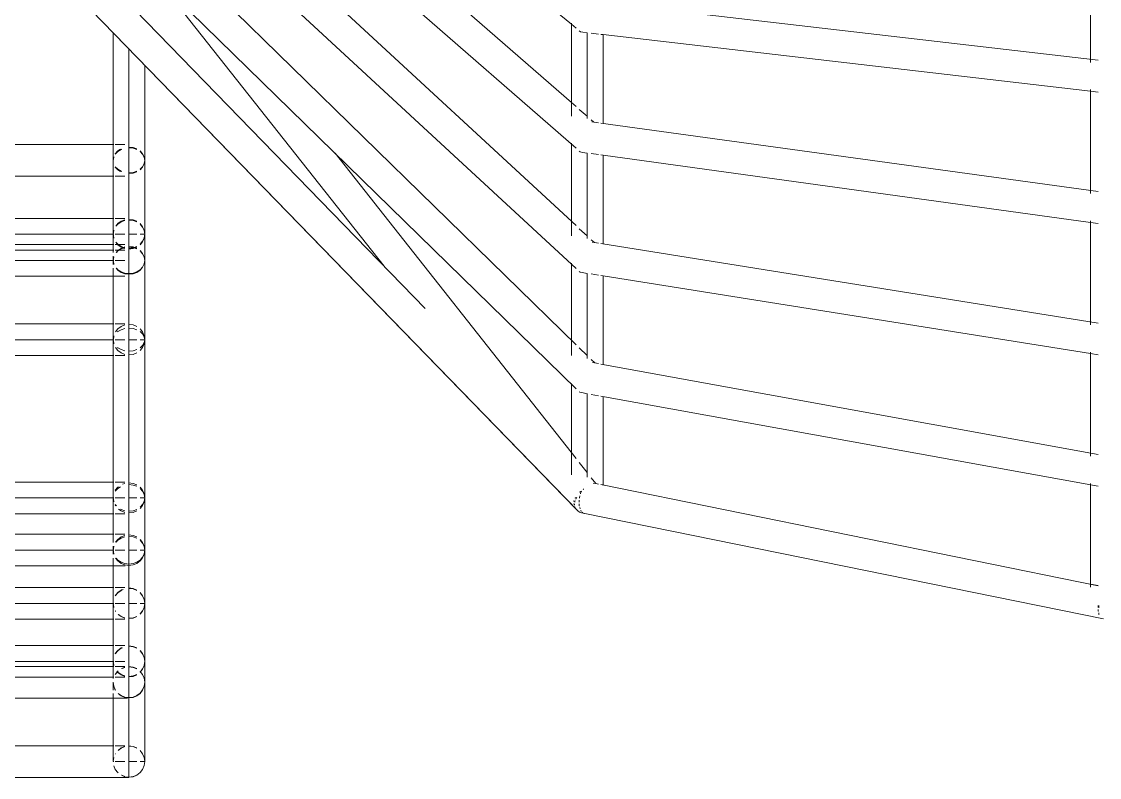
# Model space of a CAD drawing. Header units: millimetres. Extents: x 886808 to 1650903, y -1008069 to 230892.
# Drawn here: x 1015241 to 1016263, y -509997 to -509280 of the extents above; entities that cross this region are included whole.
import ezdxf
from ezdxf.xclip import XClip

# ---------------------------------------------------------------- set-up
doc = ezdxf.new("R2010")
doc.units = ezdxf.units.MM
doc.header["$XCLIPFRAME"] = 0
doc.layers.get('0').update_dxf_attribs({"lineweight": 0})
doc.layers.add('A_Dim', color=8, linetype='Continuous', lineweight=5)

# ---------------------------------------------------------------- blocks, each defined once
blk = doc.blocks.new('A$C14C457CE')
for p, q in [((8880.2, 714.2), (9285, 1045.7)), ((8875.8, 523.2), (9387.1, 995.5)), ((8880.2, 639.9), (9285, 992.6)), ((8875.8, 482.6), (9400, 966.8)), ((8875.8, 596.6), (9289.2, 956.8)), ((8875.8, 410.3), (9387, 909.2)), ((8875.8, 368.6), (9400, 880.3)), ((9018.8, 444.6), (9379.1, 815.1)), ((8874.1, 252.9), (9413.2, 807.2)), ((8876, 254.7), (9410.8, 804.7)), ((8387.8, 678), (8387.8, 776.8)), ((9057.8, 484.7), (9270.9, 754.2)), ((8380.3, 680), (8852.4, 734.7)), ((8865.2, 706), (8869.3, 706.5)), ((8865.2, 624.8), (8865.2, 706.1)), ((8869.3, 706.5), (8871.5, 707)), ((8871.5, 707), (8872.7, 708)), ((8875.8, 710.6), (8880.2, 714.2)), ((8880.2, 627), (8880.2, 715.1)), ((9315, 530.1), (9315, 706.2)), ((8387.8, 650.8), (8850.2, 704.3)), ((8850.2, 704.3), (8852.2, 704.5)), ((8850.2, 620.1), (8850.2, 704.3)), ((8854.6, 704.8), (8861.3, 705.6)), ((9300, 690.8), (9300, 415.1)), ((9300, 690.8), (9300, 490.3)), ((9285, 585.1), (9285, 675.3)), ((8380.3, 649.9), (8387.8, 650.8)), ((8387.8, 553.6), (8387.8, 652.3)), ((8875.8, 636.1), (8880.2, 639.9)), ((8865.2, 626.9), (8872.7, 633.4)), ((8380.3, 555.5), (8852.3, 620.4)), ((8854.6, 620.7), (8860.8, 621.6)), ((8858.9, 621.3), (8861.3, 623.5)), ((8871.8, 593.1), (8872.7, 593.9)), ((8880.2, 513.6), (8880.2, 601.3)), ((9287, 591.4), (9289.4, 594)), ((9287, 591.1), (9289.4, 593.6)), ((9292.5, 596.1), (9296.1, 597.3)), ((9292.5, 595.5), (9296.1, 596.6)), ((9296.1, 597.3), (9300, 597.7)), ((9296.1, 596.6), (9300, 597.1)), ((9300, 597.7), (9300, 600.1)), ((9300, 597.7), (9300, 597.1)), ((9300, 573.2), (9300, 597.1)), ((9303.9, 600.1), (9313, 600.1)), ((9306.7, 595.7), (9307.5, 595.5)), ((9307.5, 595.5), (9310.6, 593.6)), ((9308, 595.7), (9310.6, 594)), ((9310.6, 594), (9313, 591.4)), ((9310.6, 593.6), (9313, 591.1)), ((9314.5, 600.1), (10015.2, 600.1)), ((8387.8, 526.3), (8850.2, 590)), ((8850.2, 590), (8852.2, 590.2)), ((8850.2, 505.8), (8850.2, 590)), ((8854.6, 590.6), (8861.3, 591.5)), ((8865.2, 592), (8869.6, 592.6)), ((8865.2, 511.1), (8865.2, 592)), ((8869.6, 592.6), (8871.8, 593.1)), ((8875.8, 302.6), (9104.4, 591.8)), ((9285, 585.1), (9285.5, 588.2)), ((9285.5, 582), (9285, 585.1)), ((9285, 515.1), (9285, 585.1)), ((9285.5, 588.4), (9287, 591.4)), ((9285.5, 588.2), (9287, 591.1)), ((9285.5, 588.2), (9285.5, 588.4)), ((9314.5, 588.4), (9314.5, 588.2)), ((9314.5, 588.2), (9315, 585.1)), ((9287, 579.1), (9285.5, 582)), ((9285.5, 581.8), (9285.5, 582)), ((9287, 578.8), (9285.5, 581.8)), ((9289.4, 576.7), (9287, 579.1)), ((9289.4, 576.2), (9287, 578.8)), ((9296.1, 573.6), (9292.5, 574.8)), ((9296.1, 572.9), (9292.5, 574.2)), ((9300, 573.2), (9296.1, 573.6)), ((9300, 572.5), (9296.1, 572.9)), ((9300, 573.2), (9300, 572.5)), ((9307.5, 574.8), (9306.7, 574.5)), ((9310.6, 576.7), (9307.5, 574.8)), ((9310.6, 576.2), (9308, 574.5)), ((9313, 579.1), (9310.6, 576.7)), ((9313, 578.8), (9310.6, 576.2)), ((9300, 570.1), (9300, 572.5)), ((9303.9, 570.1), (9313, 570.1)), ((9314.5, 570.1), (10025.8, 570.1)), ((8380.3, 525.3), (8387.8, 526.3)), ((8387.8, 429.2), (8387.8, 527.7)), ((9285.5, 518.8), (9287, 522.2)), ((9285.5, 518.6), (9287, 521.8)), ((9287, 522.2), (9289.4, 525.1)), ((9287, 521.8), (9289.4, 524.6)), ((9292.5, 527.4), (9296.1, 528.8)), ((9292.5, 526.7), (9296.1, 528.1)), ((9296.1, 528.8), (9300, 529.3)), ((9296.1, 528.1), (9300, 528.5)), ((9300, 530.1), (9300, 529.3)), ((9300, 529.3), (9300, 528.5)), ((9300, 515.1), (9300, 528.5)), ((9303.9, 530.1), (9313, 530.1)), ((9303.9, 528.8), (9307.5, 527.4)), ((9303.9, 528.1), (9307.5, 526.7)), ((9307.5, 527.4), (9310.6, 525.1)), ((9307.5, 526.7), (9310.6, 524.6)), ((9310.6, 525.1), (9312.6, 522.6)), ((9310.6, 524.6), (9312.3, 522.6)), ((9314.5, 530.1), (9760.5, 530.1)), ((9315, 530.1), (9315, 515.1)), ((8865.2, 513.4), (8872.7, 520.3)), ((9285, 515.1), (9285.5, 518.6)), ((9285.5, 511.6), (9285, 515.1)), ((9285, 515.1), (9285, 490.3)), ((9285, 515.1), (9289.4, 515.1)), ((9285.5, 518.6), (9285.5, 518.8)), ((9287, 508.4), (9285.5, 511.6)), ((9285.5, 511.4), (9285.5, 511.6)), ((9287, 508), (9285.5, 511.4)), ((9300, 515.1), (9292.5, 515.1)), ((9300, 503.5), (9300, 515.1)), ((9303.9, 515.1), (9313, 515.1)), ((9314.5, 518.8), (9314.5, 518.6)), ((9314.5, 518.6), (9315, 515.1)), ((9315, 515.1), (9314.5, 515.1)), ((9315, 515.1), (9314.5, 511.6)), ((9314.5, 515.1), (9763.6, 515.1)), ((9314.5, 511.6), (9314.5, 511.4)), ((9315, 515.1), (9315, 505.3)), ((8380.3, 430.9), (8852.3, 506.2)), ((8854.6, 506.5), (8860.5, 507.5)), ((8858.4, 507.2), (8861.3, 509.8)), ((9289.4, 505.6), (9287, 508.4)), ((9289.4, 505.1), (9287, 508)), ((9296.1, 502.2), (9292.5, 503.5)), ((9292.5, 501.7), (9296.1, 503.1)), ((9296.1, 501.4), (9292.5, 502.8)), ((9292.5, 501.3), (9296.1, 502.5)), ((9296.1, 503.1), (9300, 503.5)), ((9296.1, 502.5), (9300, 502.9)), ((9300, 501.7), (9296.1, 502.2)), ((9300, 501), (9296.1, 501.4)), ((9300, 503.5), (9300, 502.9)), ((9300, 502.9), (9300, 501.7)), ((9300, 501.7), (9300, 501)), ((9313, 505.3), (9303.9, 505.3)), ((9307.5, 503.5), (9303.9, 502.2)), ((9303.9, 503.1), (9307.5, 501.7)), ((9307.5, 502.8), (9303.9, 501.4)), ((9303.9, 502.5), (9304.4, 502.3)), ((9304.4, 502.3), (9305.3, 502)), ((9305.3, 502), (9307.5, 501.3)), ((9310.6, 505.6), (9307.5, 503.5)), ((9310.6, 505.1), (9307.5, 502.8)), ((9307.5, 501.7), (9310.6, 499.6)), ((9307.5, 501.3), (9310.6, 499.3)), ((9312.3, 507.6), (9310.6, 505.6)), ((9312.6, 507.6), (9310.6, 505.1)), ((9765.7, 505.3), (9314.5, 505.3)), ((9315, 497.8), (9315, 505.3)), ((9285, 490.3), (9285.5, 493.6)), ((9285.5, 493.7), (9287, 496.9)), ((9285.5, 493.6), (9287, 496.6)), ((9285.5, 493.6), (9285.5, 493.7)), ((9287, 496.9), (9289.4, 499.6)), ((9287, 496.6), (9289.4, 499.3)), ((9300, 477.7), (9300, 501)), ((9303.9, 500.1), (9313, 500.1)), ((9310.6, 499.6), (9312.2, 497.8)), ((9310.6, 499.3), (9311.9, 497.8)), ((9314.5, 500.1), (9766.8, 500.1)), ((9314.5, 493.7), (9314.5, 493.6)), ((9314.5, 493.6), (9315, 490.3)), ((9315, 494.2), (9315, 490.3)), ((8880.2, 400.2), (8880.2, 487.5)), ((9285.5, 487.1), (9285, 490.3)), ((9285, 490.3), (9285, 415.1)), ((9287, 484), (9285.5, 487.1)), ((9285.5, 486.9), (9285.5, 487.1)), ((9287, 483.7), (9285.5, 486.9)), ((9289.4, 481.4), (9287, 484)), ((9289.4, 481), (9287, 483.7)), ((9292.5, 479.4), (9289.4, 481.4)), ((9292.5, 478.9), (9289.4, 481)), ((9300, 490.3), (9300, 215.6)), ((9313, 490.3), (9303.9, 490.3)), ((9310.6, 481.4), (9307.5, 479.4)), ((9310.6, 481), (9307.5, 478.9)), ((9312.2, 482.8), (9310.6, 481)), ((9311.9, 482.8), (9310.6, 481.4)), ((9314.5, 487.1), (9314.2, 486.4)), ((9314.5, 486.9), (9314.3, 486.4)), ((9315, 490.3), (9314.5, 487.1)), ((10133.9, 490.3), (9314.5, 490.3)), ((9314.5, 487.1), (9314.5, 486.9)), ((9315, 490.3), (9315, 486.4)), ((9315, 415.1), (9315, 482.8)), ((8387.8, 401.9), (8850.2, 475.6)), ((8850.2, 475.6), (8852.2, 475.9)), ((8850.2, 391.6), (8850.2, 475.6)), ((8854.6, 476.3), (8861.3, 477.4)), ((8865.2, 478), (8869.9, 478.7)), ((8865.2, 397.4), (8865.2, 478)), ((8869.9, 478.7), (8872, 479.2)), ((8872, 479.2), (8872.7, 479.8)), ((9296.1, 478.1), (9292.5, 479.4)), ((9296.1, 477.6), (9292.5, 478.9)), ((9300, 477.7), (9296.1, 478.1)), ((9300, 477.2), (9296.1, 477.6)), ((9303.9, 478.1), (9300, 477.7)), ((9300, 477.2), (9300, 477.7)), ((9300, 477.2), (9300, 477.7)), ((9300, 477.2), (9300, 477.7)), ((9300, 477.2), (9300, 477.7)), ((9303.9, 477.6), (9300, 477.2)), ((9300, 475.3), (9300, 477.2)), ((9307.5, 479.4), (9303.9, 478.1)), ((9307.5, 478.9), (9303.9, 477.6)), ((9802.6, 475.3), (9303.9, 475.3)), ((9296.1, 429.2), (9300, 429.7)), ((9300, 430.1), (9300, 429.7)), ((9300, 426), (9300, 429.7)), ((9303.9, 430.1), (9313, 430.1)), ((9314.5, 430.1), (9781.5, 430.1)), ((9285.5, 418.9), (9287, 422.4)), ((9285.5, 417.9), (9287, 420.5)), ((9287, 422.4), (9289.4, 425.4)), ((9287, 420.5), (9289.4, 422.8)), ((9292.5, 427.7), (9296.1, 429.2)), ((9292.5, 424.5), (9296.1, 425.6)), ((9296.1, 425.6), (9300, 426)), ((9300, 415.1), (9300, 426)), ((9303.9, 429.2), (9307.5, 427.7)), ((9303.9, 425.6), (9307.5, 424.5)), ((9307.5, 427.7), (9310.6, 425.4)), ((9307.5, 424.5), (9310.6, 422.8)), ((9310.6, 425.4), (9312.8, 422.6)), ((9310.6, 422.8), (9310.8, 422.6)), ((9285, 415.1), (9285.5, 418.9)), ((9285, 415.1), (9285.5, 417.9)), ((9285.5, 412.3), (9285, 415.1)), ((9285.5, 411.3), (9285, 415.1)), ((9285, 265.1), (9285, 415.1)), ((9285, 415.1), (9289.4, 415.1)), ((9287, 409.7), (9285.5, 412.3)), ((9287, 407.8), (9285.5, 411.3)), ((9289.4, 407.4), (9287, 409.7)), ((9300, 415.1), (9292.5, 415.1)), ((9300, 404.2), (9300, 415.1)), ((9300, 415.1), (9300, 165.1)), ((9303.9, 415.1), (9313, 415.1)), ((9303.9, 415.1), (9313, 415.1)), ((9314.5, 418.9), (9315, 415.1)), ((9314.5, 417.9), (9315, 415.1)), ((9315, 415.1), (9314.5, 412.3)), ((9315, 415.1), (9314.5, 411.3)), ((9315, 415.1), (9314.5, 415.1)), ((9314.5, 415.1), (9784.7, 415.1)), ((9315, 415.1), (9315, 230.6)), ((8380.3, 400.7), (8387.8, 401.9)), ((8387.8, 304.8), (8387.8, 403.2)), ((8865.2, 400), (8872.7, 407.3)), ((9289.4, 404.8), (9287, 407.8)), ((9296.1, 404.6), (9292.5, 405.7)), ((9296.1, 401.1), (9292.5, 402.5)), ((9300, 404.2), (9296.1, 404.6)), ((9300, 400.6), (9296.1, 401.1)), ((9300, 400.6), (9300, 404.2)), ((9300, 400.6), (9300, 400.1)), ((9307.5, 405.7), (9303.9, 404.6)), ((9307.5, 402.5), (9303.9, 401.1)), ((9303.9, 400.1), (9313, 400.1)), ((9310.6, 407.4), (9307.5, 405.7)), ((9310.6, 404.8), (9307.5, 402.5)), ((9310.8, 407.6), (9310.6, 407.4)), ((9312.8, 407.6), (9310.6, 404.8)), ((9314.5, 400.1), (9792.8, 400.1)), ((8380.3, 306.4), (8852.3, 391.9)), ((8854.6, 392.4), (8860.2, 393.4)), ((8858, 393), (8861.3, 396.2)), ((8880.2, 287), (8880.2, 373.7)), ((8380.3, 276.1), (8852.2, 361.6)), ((8850.2, 277.3), (8850.2, 361.3)), ((8854.6, 362), (8861.3, 363.2)), ((8865.2, 363.9), (8870.2, 364.9)), ((8865.2, 284.6), (8865.2, 364.1)), ((8870.2, 364.9), (8872.3, 365.3)), ((8872.3, 365.3), (8872.7, 365.7)), ((8865.2, 289.2), (8872.7, 298.6)), ((8380.3, 181.8), (8852.2, 277.7)), ((8387.8, 180.4), (8387.8, 278.6)), ((8850.2, 277.3), (8852.2, 277.7)), ((8854.6, 278.2), (8856.9, 278.6)), ((8854.6, 278.2), (8856.9, 278.6)), ((8856.9, 278.6), (8861.3, 284.2)), ((8856.9, 278.7), (8859.6, 279.2)), ((8859.6, 279.2), (8859.7, 279.2)), ((9292.5, 277.5), (9296.1, 278.9)), ((9292.5, 276.1), (9296.1, 277.3)), ((9296.1, 278.9), (9300, 279.4)), ((9296.1, 277.3), (9300, 277.7)), ((9300, 280.1), (9300, 279.4)), ((9300, 279.4), (9300, 277.7)), ((9300, 265.1), (9300, 277.7)), ((9303.9, 280.1), (9313, 280.1)), ((9303.9, 278.9), (9306, 278.1)), ((9314.5, 280.1), (10128.8, 280.1)), ((8868.4, 273.5), (8868.8, 273.3)), ((8868.8, 273.3), (8869.1, 273)), ((8870.3, 271.5), (8870.8, 271.1)), ((8870.8, 271.1), (8871.7, 270.1)), ((8871.1, 270.6), (8871.7, 268.9)), ((8871.5, 271.1), (8871.9, 270.9)), ((8871.7, 268.9), (8871.7, 268.8)), ((8871.9, 270.9), (8872.4, 270.4)), ((8872.1, 266.9), (8872.5, 265.1)), ((9285, 265.1), (9285.5, 268.8)), ((9285, 265.1), (9285.5, 268.4)), ((9285.5, 268.8), (9287, 272.3)), ((9285.5, 268.4), (9287, 271.4)), ((9287, 272.3), (9289.4, 275.2)), ((9287, 271.4), (9289.4, 274)), ((9308, 275.7), (9310.6, 274)), ((9310, 275.7), (9310.6, 275.2)), ((9310.6, 275.2), (9313, 272.3)), ((9310.6, 274), (9313, 271.4)), ((8872.3, 256.1), (8872, 254.7)), ((8872.5, 265.1), (8872.5, 265)), ((8872.7, 257.7), (8872.6, 257.6)), ((8872.7, 263.1), (8872.9, 261.3)), ((8872.8, 259.4), (8872.7, 257.7)), ((8872.9, 261.3), (8872.8, 261.2)), ((8875.1, 265.6), (8875.4, 265.1)), ((8875.1, 265.1), (8875.4, 265.1)), ((8875.4, 265.1), (8875.9, 264)), ((8875.7, 265.1), (8876, 265.1)), ((8876.4, 265.3), (8876.5, 265.1)), ((8876.5, 265.1), (8876.7, 264.7)), ((8876.6, 262.5), (8876.8, 262)), ((8877.1, 256.6), (8876.7, 256)), ((8876.8, 262), (8877, 261)), ((8877.1, 257), (8877.1, 256.6)), ((8877.3, 259.6), (8877.4, 259.1)), ((8877.4, 259.1), (8877.3, 258.3)), ((8877.6, 256.9), (8877.5, 256.7)), ((8877.7, 257.1), (8877.6, 256.9)), ((8877.7, 262.2), (8877.8, 262.1)), ((8877.8, 262.1), (8877.8, 261.9)), ((8877.8, 261.8), (8877.8, 261.9)), ((8877.8, 261.8), (8877.8, 261.8)), ((8878.1, 259.4), (8878.1, 259.3)), ((8878.1, 259.3), (8878.1, 259.1)), ((8878.1, 259.1), (8878.1, 259.1)), ((8878.1, 259.1), (8878.1, 259.1)), ((9285.5, 261.4), (9285, 265.1)), ((9285.5, 261.8), (9285, 265.1)), ((9285, 265.1), (9285, 215.6)), ((9285, 265.1), (9289.4, 265.1)), ((9287, 258.8), (9285.5, 261.8)), ((9287, 257.9), (9285.5, 261.4)), ((9289.4, 256.2), (9287, 258.8)), ((9289.4, 255), (9287, 257.9)), ((9300, 265.1), (9292.5, 265.1)), ((9313, 265.1), (9303.9, 265.1)), ((9303.9, 265.1), (9313, 265.1)), ((9313, 258.8), (9311.9, 257.6)), ((9313, 257.9), (9312.7, 257.6)), ((9315, 265.1), (9314.5, 261.4)), ((9315, 265.1), (9314.5, 261.8)), ((9314.5, 265.1), (9315, 265.1)), ((9314.5, 265.1), (10134.1, 265.1)), ((8375.4, 150.4), (8867.5, 250.3)), ((8868.8, 250.7), (8867.5, 250.3)), ((8867.8, 250.4), (8870.5, 251)), ((8869.3, 250.8), (8869.2, 250.8)), ((8870, 251.5), (8869.3, 250.8)), ((8870.5, 251), (8872.6, 251.5)), ((8871.4, 253.4), (8870.8, 252.3)), ((8870.8, 252.3), (8870.8, 252.3)), ((8872, 254.7), (8871.9, 254.6)), ((8872.6, 251.5), (8874.1, 252.9)), ((8876, 254.7), (8875.8, 254.6)), ((8876.1, 255), (8876, 254.7)), ((9296.1, 252.9), (9292.5, 254.2)), ((9296.1, 251.3), (9292.5, 252.7)), ((9300, 252.5), (9296.1, 252.9)), ((9300, 250.8), (9296.1, 251.3)), ((9300, 252.5), (9300, 250.8)), ((9300, 250.1), (9300, 250.8)), ((9307.5, 254.2), (9303.9, 252.9)), ((9307.5, 252.7), (9303.9, 251.3)), ((9303.9, 250.1), (9313, 250.1)), ((9310, 254.5), (9307.5, 252.7)), ((9308, 254.5), (9307.5, 254.2)), ((9314.5, 250.1), (10142.1, 250.1)), ((9287, 222.8), (9289.4, 225.8)), ((9292.5, 228.1), (9296.1, 229.6)), ((9292.5, 227), (9296.1, 228.3)), ((9296.1, 229.6), (9300, 230.1)), ((9296.1, 228.3), (9300, 228.7)), ((9300, 230.6), (9300, 230.1)), ((9300, 230.1), (9300, 228.7)), ((9300, 215.6), (9300, 228.7)), ((9303.9, 230.6), (9313, 230.6)), ((9303.9, 229.6), (9307.5, 228.1)), ((9303.9, 228.3), (9307.5, 227)), ((9307.5, 228.1), (9310.6, 225.8)), ((9307.5, 227), (9310.6, 224.9)), ((9310.6, 225.8), (9312.8, 223.1)), ((9314.5, 230.6), (10227.8, 230.6)), ((9315, 230.6), (9315, 222.7)), ((9285, 215.6), (9285.5, 219.3)), ((9285, 215.6), (9285.5, 219)), ((9285.5, 212.1), (9285, 215.6)), ((9285.5, 215.6), (9285, 215.6)), ((9285, 215.6), (9285.5, 215.5)), ((9285.5, 211.8), (9285, 215.6)), ((9285, 215.6), (9285, 165.1)), ((9285.5, 219.3), (9287, 222.8)), ((9285.5, 219), (9287, 222.1)), ((9287, 215.6), (9285.5, 215.6)), ((9285.5, 215.5), (9287, 215.5)), ((9287, 222.1), (9289.4, 224.9)), ((9289.4, 215.6), (9287, 215.6)), ((9287, 215.5), (9289.4, 215.5)), ((9300, 215.6), (9292.5, 215.6)), ((9292.5, 215.5), (9300, 215.5)), ((9300, 215.6), (9300, 215.5)), ((9300, 215.6), (9300, 90.3)), ((9300, 202.4), (9300, 215.5)), ((9307.5, 215.6), (9303.9, 215.6)), ((9303.9, 215.6), (9313, 215.6)), ((9303.9, 215.5), (9307.5, 215.5)), ((9310.6, 215.6), (9307.5, 215.6)), ((9307.5, 215.5), (9310.6, 215.5)), ((9310.6, 224.9), (9312.2, 223.1)), ((9313, 215.6), (9310.6, 215.6)), ((9310.6, 215.5), (9313, 215.5)), ((9314.5, 219.3), (9315, 215.6)), ((9314.5, 219), (9315, 215.6)), ((9315, 215.6), (9314.5, 212.1)), ((9315, 215.6), (9314.5, 215.6)), ((9314.5, 215.5), (9315, 215.6)), ((9315, 215.6), (9314.5, 211.8)), ((9314.5, 215.6), (10233.8, 215.6)), ((9315, 219.4), (9315, 215.6)), ((9315, 215.6), (9315, 211.7)), ((9287, 209), (9285.5, 212.1)), ((9287, 208.3), (9285.5, 211.8)), ((9289.4, 206.2), (9287, 209)), ((9289.4, 205.3), (9287, 208.3)), ((9292.5, 204.1), (9289.4, 206.2)), ((9292.5, 203), (9289.4, 205.3)), ((9310.6, 206.2), (9307.5, 204.1)), ((9310.6, 205.3), (9307.5, 203)), ((9312.2, 208.1), (9310.6, 206.2)), ((9312.8, 208.1), (9310.6, 205.3)), ((9314.5, 212.1), (9314.3, 211.7)), ((9314.5, 211.8), (9314.4, 211.7)), ((9315, 208.1), (9315, 201.1)), ((9296.1, 202.8), (9292.5, 204.1)), ((9296.1, 201.5), (9292.5, 203)), ((9300, 202.4), (9296.1, 202.8)), ((9300, 201), (9296.1, 201.5)), ((9303.9, 202.8), (9300, 202.4)), ((9300, 202.4), (9300, 201)), ((9300, 201.1), (9300, 202.4)), ((9300, 201.1), (9300, 202.4)), ((9300, 201.1), (9300, 202.4)), ((9300, 201.1), (9300, 202.4)), ((9300.2, 201), (9300, 201)), ((9300, 201), (9300, 200.6)), ((9303.9, 201.5), (9300.4, 201.1)), ((9303.5, 200.6), (10239.6, 200.6)), ((9307.5, 204.1), (9303.9, 202.8)), ((9307.5, 203), (9303.9, 201.5)), ((9315, 200.6), (9315, 165.1)), ((8380.3, 181.9), (8387.8, 183.4)), ((9287, 172.4), (9289.4, 175.4)), ((9287, 172.2), (9289.4, 175.1)), ((9292.5, 177.7), (9296.1, 179.2)), ((9292.5, 177.4), (9296.1, 178.8)), ((9296.1, 179.2), (9300, 179.7)), ((9296.1, 178.8), (9300, 179.3)), ((9300, 180.1), (9300, 179.7)), ((9300, 179.7), (9300, 179.3)), ((9300, 165.1), (9300, 179.3)), ((9303.9, 180.1), (9313, 180.1)), ((9305.6, 178.1), (9307.5, 177.4)), ((9306.5, 178.1), (9307.5, 177.7)), ((9307.5, 177.7), (9310.6, 175.4)), ((9307.5, 177.4), (9310.6, 175.1)), ((9310.6, 175.4), (9313, 172.4)), ((9310.6, 175.1), (9313, 172.2)), ((9314.5, 180.1), (9968.8, 180.1)), ((9285, 165.1), (9285.5, 168.8)), ((9285.5, 161.4), (9285, 165.1)), ((9285, 110.1), (9285, 165.1)), ((9285, 165.1), (9289.4, 165.1)), ((9285.5, 168.9), (9287, 172.4)), ((9285.5, 168.9), (9287, 172.2)), ((9285.5, 168.8), (9285.5, 168.9)), ((9300, 165.1), (9292.5, 165.1)), ((9300, 151), (9300, 165.1)), ((9313, 165.1), (9303.9, 165.1)), ((9303.9, 165.1), (9313, 165.1)), ((9315, 165.1), (9314.5, 161.4)), ((9314.5, 165.1), (9315, 165.1)), ((9314.5, 165.1), (9980.8, 165.1)), ((9315, 150.1), (9315, 165.1)), ((8379.6, 161.2), (8379.5, 161.1)), ((8379.6, 154.7), (8379.5, 154.6)), ((8379.8, 163.1), (8379.6, 161.2)), ((8379.9, 156.1), (8379.6, 154.7)), ((8380.3, 157.7), (8380.2, 157.6)), ((8380.3, 163.1), (8380.4, 161.3)), ((8380.4, 159.4), (8380.3, 157.7)), ((8380.4, 161.3), (8380.4, 161.2)), ((9285.5, 161.3), (9285.5, 161.4)), ((9287, 157.8), (9285.5, 161.3)), ((9287, 158), (9285.5, 161.3)), ((9289.4, 155.1), (9287, 158)), ((9289.4, 154.8), (9287, 157.8)), ((9310.2, 154.5), (9307.5, 152.5)), ((9309.8, 154.5), (9307.5, 152.8)), ((9313, 158), (9312.6, 157.6)), ((9313, 157.8), (9312.8, 157.6)), ((9314.5, 161.4), (9314.5, 161.3)), ((9296.1, 151.4), (9292.5, 152.8)), ((9296.1, 151.1), (9292.5, 152.5)), ((9300, 151), (9296.1, 151.4)), ((9300, 150.6), (9296.1, 151.1)), ((9300, 151), (9300, 150.6)), ((9300, 150.6), (9300, 150.1)), ((9307.5, 152.8), (9303.9, 151.4)), ((9307.5, 152.5), (9303.9, 151.1)), ((9303.9, 150.1), (9313, 150.1)), ((9314.5, 150.1), (9997.5, 150.1)), ((9315, 125.1), (9315, 150.1)), ((9292.5, 122.9), (9296.1, 124.3)), ((9292.5, 122.5), (9296.1, 123.9)), ((9296.1, 124.3), (9300, 124.8)), ((9296.1, 123.9), (9300, 124.4)), ((9300, 125.1), (9300, 124.8)), ((9300, 124.8), (9300, 124.4)), ((9300, 105.2), (9300, 124.4)), ((9303.9, 125.1), (9313, 125.1)), ((9306, 123.1), (9307.5, 122.5)), ((9306.9, 123.1), (9307.5, 122.9)), ((9307.5, 122.9), (9310.6, 120.5)), ((9314.5, 125.1), (10228.3, 125.1)), ((9315, 125.1), (9315, 110.1)), ((9285, 110.1), (9285.5, 113.8)), ((9285.5, 113.9), (9287, 117.5)), ((9285.5, 113.9), (9287, 117.3)), ((9285.5, 113.8), (9285.5, 113.9)), ((9287, 117.5), (9289.4, 120.5)), ((9287, 117.3), (9289.4, 120.2)), ((9307.5, 122.5), (9310.6, 120.2)), ((9310.6, 120.5), (9313, 117.5)), ((9310.6, 120.2), (9313, 117.3)), ((9285.5, 106.4), (9285, 110.1)), ((9285, 90.3), (9285, 110.1)), ((9285.5, 106.3), (9285.5, 106.4)), ((9287, 102.7), (9285.5, 106.3)), ((9287, 102.9), (9285.5, 106.3)), ((9289.4, 100), (9287, 102.9)), ((9289, 100.3), (9287, 102.7)), ((9292.5, 103.2), (9296.1, 104.7)), ((9292.5, 102.9), (9296.1, 104.4)), ((9296.1, 104.7), (9300, 105.2)), ((9296.1, 104.4), (9300, 104.9)), ((9300, 105.2), (9300, 104.9)), ((9300, 95.8), (9300, 104.9)), ((9303.9, 110.1), (9313, 110.1)), ((9313, 105.3), (9303.9, 105.3)), ((9303.9, 104.7), (9307.1, 103.3)), ((9303.9, 104.4), (9306.5, 103.3)), ((9315, 110.1), (9314.5, 106.4)), ((9314.5, 110.1), (10234, 110.1)), ((9314.5, 106.4), (9314.5, 106.3)), ((10277.8, 105.3), (9314.5, 105.3)), ((9315, 105.3), (9315, 110.1)), ((9315, 105.3), (9315, 95.1)), ((9285, 90.3), (9285.5, 94.1)), ((9285.5, 94.2), (9287, 97.7)), ((9285.5, 94.2), (9287, 97.6)), ((9285.5, 94.1), (9285.5, 94.2)), ((9287, 97.6), (9289.4, 100.6)), ((9287, 97.7), (9289, 100.3)), ((9289, 100.3), (9289.1, 100.4)), ((9289, 100.2), (9289, 100.3)), ((9289.4, 99.7), (9289, 100.2)), ((9289.1, 100.4), (9289.4, 100.8)), ((9296.1, 96.3), (9292.5, 97.7)), ((9296.1, 95.9), (9292.5, 97.3)), ((9300, 95.8), (9296.1, 96.3)), ((9300, 95.4), (9296.1, 95.9)), ((9300, 95.8), (9300, 95.4)), ((9300, 95.4), (9300, 75.8)), ((9307.5, 97.7), (9303.9, 96.3)), ((9307.5, 97.3), (9303.9, 95.9)), ((9303.9, 95.1), (9313, 95.1)), ((9310.6, 100), (9307.5, 97.7)), ((9310.6, 99.7), (9307.5, 97.3)), ((9310.2, 100.9), (9310.6, 100.6)), ((9310.4, 100.9), (9310.6, 100.8)), ((9311.6, 100.9), (9310.6, 99.7)), ((9310.6, 100.8), (9313, 97.7)), ((9310.6, 100.6), (9310.9, 100.3)), ((9310.9, 100.3), (9310.6, 100)), ((9311.4, 100.9), (9310.9, 100.3)), ((9310.9, 100.3), (9313, 97.6)), ((9314.5, 95.1), (10241.9, 95.1)), ((9315, 95.1), (9315, 94)), ((9285, 90.3), (9285, 15.1)), ((9285.5, 86.6), (9285, 90.3)), ((9285.5, 86.5), (9285.5, 86.6)), ((9287, 82.9), (9285.5, 86.5)), ((9287, 83.1), (9285.5, 86.5)), ((9289.4, 80), (9287, 83.1)), ((9289.4, 79.8), (9287, 82.9)), ((9300, 90.3), (9300, 15.1)), ((9313, 83.1), (9312.8, 82.8)), ((9313, 82.9), (9312.9, 82.8)), ((9314.5, 86.5), (9313, 82.9)), ((9314.5, 86.5), (9313, 83.1)), ((9315, 90.3), (9314.5, 86.6)), ((9314.5, 86.6), (9314.5, 86.5)), ((9315, 90.3), (9315, 82.8)), ((9292.5, 77.7), (9289.4, 80)), ((9292.5, 77.5), (9289.4, 79.8)), ((9296.1, 76.3), (9292.5, 77.7)), ((9296.1, 76), (9292.5, 77.5)), ((9300, 75.8), (9296.1, 76.3)), ((9300, 75.5), (9296.1, 76)), ((9303.9, 76.3), (9300, 75.8)), ((9303.9, 76), (9300, 75.5)), ((9300, 75.5), (9300, 75.8)), ((9300, 75.5), (9300, 75.8)), ((9300, 75.5), (9300, 75.8)), ((9300, 75.5), (9300, 75.3)), ((10298.4, 75.3), (9301.3, 75.3)), ((9307.5, 77.7), (9303.9, 76.3)), ((9307.5, 77.5), (9303.9, 76)), ((9310.4, 79.7), (9307.5, 77.5)), ((9310.2, 79.7), (9307.5, 77.7)), ((9315, 79.7), (9315, 15.1)), ((9285.5, 18.9), (9287, 22.5)), ((9287, 22.5), (9289.4, 25.5)), ((9287, 22.5), (9287, 22.5)), ((9289.4, 25.5), (9289.4, 25.6)), ((9292.5, 28), (9296.1, 29.4)), ((9292.5, 27.9), (9296.1, 29.3)), ((9296.1, 29.4), (9300, 29.9)), ((9296.1, 29.3), (9300, 29.8)), ((9300, 30.1), (9300, 29.9)), ((9300, 29.9), (9300, 29.8)), ((9300, 0.4), (9300, 29.8)), ((9303.9, 30.1), (9313, 30.1)), ((9303.9, 29.4), (9307.5, 28)), ((9303.9, 29.3), (9307.5, 27.9)), ((9307.5, 28), (9310.4, 25.7)), ((9307.5, 27.9), (9310.4, 25.7)), ((9312.9, 22.6), (9313, 22.5)), ((9312.9, 22.6), (9312.9, 22.6)), ((9313, 22.5), (9313, 22.5)), ((9314.5, 30.1), (10278.1, 30.1)), ((9285, 15.1), (9285.5, 18.9)), ((9285.5, 11.3), (9285, 15.1)), ((9285, 15.1), (9289.4, 15.1)), ((9287, 7.7), (9285.5, 11.3)), ((9300, 15.1), (9292.5, 15.1)), ((9303.9, 15.1), (9313, 15.1)), ((9314.5, 11.2), (9313, 7.7)), ((9314.5, 18.9), (9315, 15.1)), ((9315, 15.1), (9314.5, 15.1)), ((9289.4, 4.7), (9287, 7.7)), ((9287, 7.7), (9287, 7.7)), ((9289.4, 4.6), (9289.4, 4.7)), ((9292.5, 2.3), (9289.4, 4.6)), ((9296.1, 0.8), (9292.5, 2.3)), ((9296.1, 0.9), (9292.5, 2.3)), ((9300, 0.4), (9296.1, 0.9)), ((9300, 0.3), (9296.1, 0.8)), ((9303.9, 0.8), (9300, 0.3)), ((9300, 0.4), (9300, 0.3)), ((9300, 0.1), (9300, 0.3)), ((9300, 0.1), (10298.4, 0.1)), ((9307.1, 2.1), (9303.9, 0.8)), ((9306.9, 2.1), (9303.9, 0.9)), ((9310.6, 4.7), (9310.4, 4.5)), ((9310.6, 4.6), (9310.4, 4.5)), ((9313, 7.7), (9310.6, 4.7)), ((9310.6, 4.7), (9310.6, 4.6)), ((9313, 7.7), (9313, 7.7))]:
    blk.add_line(p, q)

msp = doc.modelspace()

# ---------------------------------------------------------------- block references
at = {"layer": 'A_Dim', "transparency": 33554636}
ref = msp.add_blockref('A$C14C457CE', (1024642.5, -509997.1), dxfattribs=dict(at, xscale=-1))
XClip(ref).set_block_clipping_path([(7946.8262406772, -441.4141993674), (10608.649371153, 4022.528169149)])

doc.saveas('drawing.dxf')
